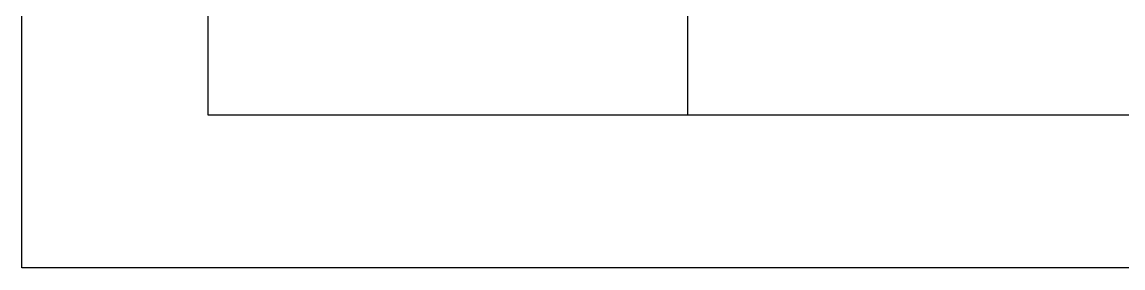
# Model space of a CAD drawing. Header units: inches. Extents: x 11 to 286, y 6 to 196.
# Drawn here: x 66.1 to 81.36, y 122.57 to 125.98 of the extents above; entities that cross this region are included whole.
import ezdxf

# ---------------------------------------------------------------- set-up
doc = ezdxf.new("R2010")
doc.units = ezdxf.units.IN
doc.header["$MEASUREMENT"] = 0
doc.layers.add('PDF_几何图形', color=7, linetype='Continuous')

msp = doc.modelspace()

# ---------------------------------------------------------------- linework, layer by layer
at = {"layer": 'PDF_几何图形'}
for p, q in [((75.325, 124.686), (75.325, 157.409)), ((66.096, 122.569), (66.096, 128.284)), ((68.679, 124.686), (68.679, 128.284)), ((122.908, 124.686), (68.679, 124.686)), ((122.908, 122.569), (66.096, 122.569))]:
    msp.add_line(p, q, dxfattribs=at)

doc.saveas('drawing.dxf')
